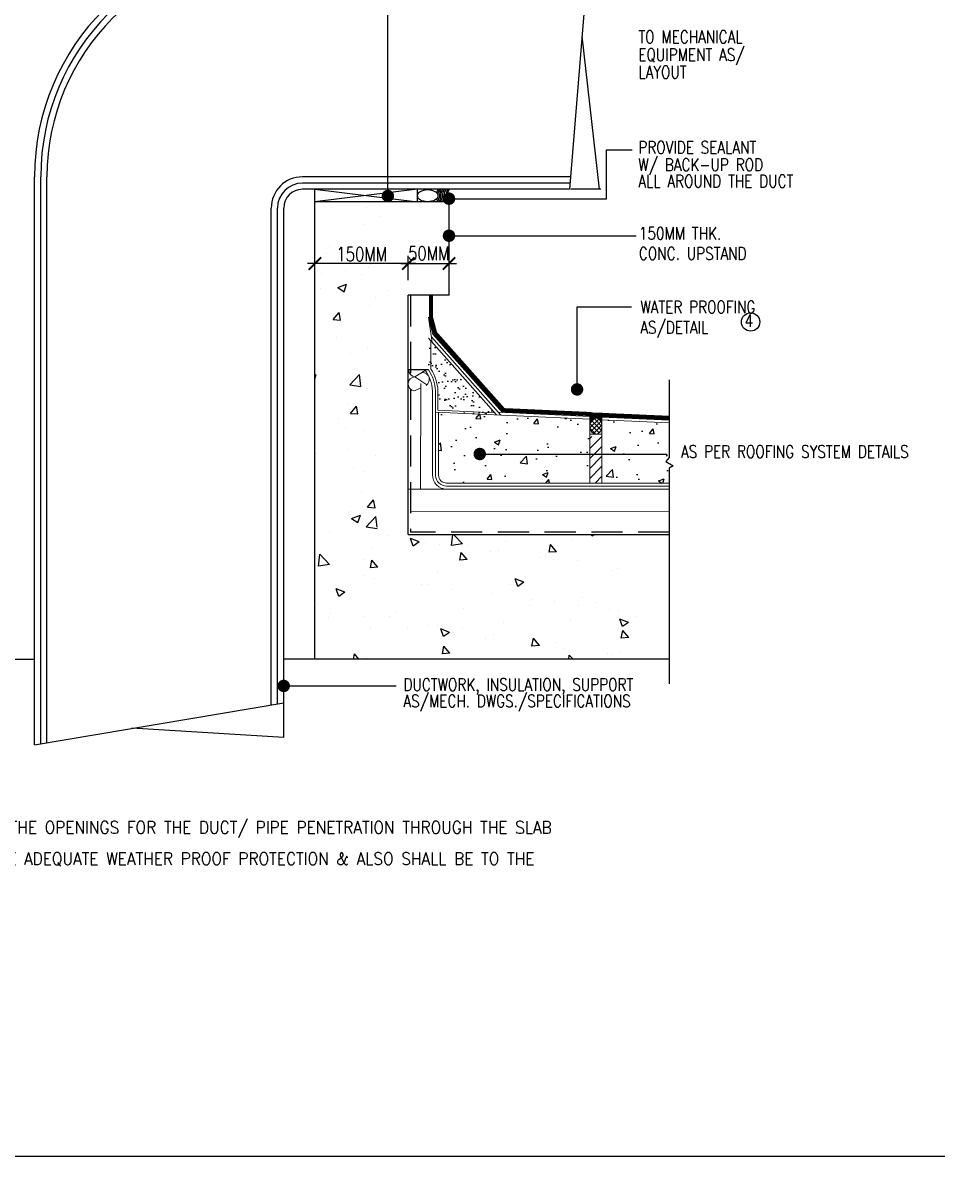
# Model space of a CAD drawing. Header units: centimetres. Extents: x -3657 to 6, y 3 to 2878.
# Drawn here: x -1580 to -846, y 3 to 913 of the extents above; entities that cross this region are included whole.
import ezdxf

# ---------------------------------------------------------------- set-up
doc = ezdxf.new("R2010")
doc.units = ezdxf.units.CM
doc.header["$LTSCALE"] = 100
doc.header["$MEASUREMENT"] = 0
doc.linetypes.add('HIDDEN', pattern=[0.375, 0.25, -0.125])
doc.linetypes.add('PHANTOM', pattern=[2.5, 1.25, -0.25, 0.25, -0.25, 0.25, -0.25])
for name, color, linetype in [('1', 7, 'Continuous'), ('A-DIM', 13, 'Continuous'), ('ARCUT', 8, 'PHANTOM'), ('CONC', 1, 'Continuous'), ('FLOOR-253', 253, 'Continuous'), ('HATCH', 8, 'Continuous'), ('PL-BW', 1, 'Continuous'), ('TEXT', 3, 'Continuous'), ('TITL2', 11, 'Continuous'), ('WALL', 2, 'Continuous')]:
    doc.layers.add(name, color=color, linetype=linetype)
doc.styles.add('DIM', font='simplex.shx', dxfattribs={"width": 0.8})
doc.styles.add('ROMANS', font='romans')
doc.styles.add('TITL2', font='SIMPLEX.shx', dxfattribs={"width": 0.9})
doc.linetypes.add('BATTING', pattern='A,0.0001,-0.1,[134,ltypeshp.shx,S=0.1,R=0,X=-0.1,Y=0],-0.2,[134,ltypeshp.shx,S=0.1,R=180,X=0.1,Y=0],-0.1', length=0.4001)
doc.dimstyles.new('DIM-TIK-1.5-mm-MM', dxfattribs={"dimtxt": 11, "dimasz": 75, "dimexe": 6.25, "dimexo": 0, "dimgap": 2, "dimtad": 1, "dimdec": 0, "dimdsep": 46, "dimtxsty": 'DIM', "dimblk": 'ARCHTICK', "dimcen": 75, "dimdle": 6, "dimclrd": 256, "dimclre": 256, "dimclrt": 2, "dimadec": 4, "dimazin": 2, "dimtfac": 1, "dimtdec": 0, "dimtmove": 2, "dimatfit": 3, "dimfxl": 1, "dimtolj": 1, "dimtzin": 0, "dimarcsym": 0})
doc.dimstyles.new('DIM10', dxfattribs={"dimtxt": 0.1, "dimasz": 0.075, "dimexe": 0.05, "dimexo": 0.05, "dimgap": 0.035, "dimtad": 1, "dimdec": 1, "dimlfac": 200, "dimdsep": 46, "dimtxsty": 'DIM', "dimblk": 'ARCHTICK', "dimcen": 0.09, "dimdle": 0.05, "dimclrd": 11, "dimclre": 11, "dimclrt": 4, "dimadec": 0, "dimazin": 0, "dimtfac": 100, "dimtdec": 1, "dimtix": 1, "dimtmove": 2, "dimatfit": 3, "dimldrblk": 'DOT', "dimfxl": 1, "dimtolj": 1, "dimtzin": 0, "dimarcsym": 0})

# ---------------------------------------------------------------- blocks, each defined once
blk = doc.blocks.new('_ARCHTICK')
at = {"color": 0, "linetype": 'ByBlock', "const_width": 0.15}
blk.add_lwpolyline([(-0.5, -0.5), (0.5, 0.5)], dxfattribs=at)
blk = doc.blocks.new('*D39')
at = {"layer": 'A-DIM', "color": 1, "lineweight": -2, "transparency": 16777216}
for p, q in [((-1264.593871665267, 719.6359935955966), (-1351.593871665267, 719.6359935955966)), ((-1345.593871665267, 719.6359935955966), (-1345.593871665267, 725.8859935955966)), ((-1270.593871665267, 719.6359935955966), (-1270.593871665267, 725.8859935955966))]:
    blk.add_line(p, q, dxfattribs=at)
at = {"layer": 'Defpoints', "color": 0, "transparency": 16777216}
for p in [(-1345.593871665267, 719.6359935955966), (-1345.593871665267, 719.6359935955966), (-1270.593871665267, 719.6359935955966)]:
    blk.add_point(p, dxfattribs=at)
at = {"layer": 'A-DIM', "color": 1, "lineweight": -2, "transparency": 16777216, "xscale": 10, "yscale": 10, "zscale": 10, "rotation": 180}
blk.add_blockref('_ARCHTICK', (-1345.593871665267, 719.6359935955966), dxfattribs=at)
at = {"layer": 'A-DIM', "color": 1, "lineweight": -2, "transparency": 16777216, "xscale": 10, "yscale": 10, "zscale": 10}
blk.add_blockref('_ARCHTICK', (-1270.593871665267, 719.6359935955966), dxfattribs=at)
at = {"layer": 'A-DIM', "color": 2, "transparency": 16777216, "insert": (-1308.093871665267, 727.1359935955966), "char_height": 11, "attachment_point": 5, "style": 'DIM'}
blk.add_mtext('\\A1;150MM', dxfattribs=at)
blk = doc.blocks.new('*D40')
at = {"layer": 'A-DIM', "color": 1, "lineweight": -2, "transparency": 16777216}
for p, q in [((-1276.593871665267, 719.6359935955966), (-1231.943062605416, 719.6359935955966)), ((-1270.593871665267, 706.3650969776913), (-1270.593871665267, 725.8859935955966)), ((-1237.943062605416, 706.3650969776913), (-1237.943062605416, 725.8859935955966))]:
    blk.add_line(p, q, dxfattribs=at)
at = {"layer": 'Defpoints', "color": 0, "transparency": 16777216}
for p in [(-1237.943062605416, 719.6359935955966), (-1270.593871665267, 706.3650969776913), (-1237.943062605416, 706.3650969776913)]:
    blk.add_point(p, dxfattribs=at)
at = {"layer": 'A-DIM', "color": 1, "lineweight": -2, "transparency": 16777216, "xscale": 10, "yscale": 10, "zscale": 10, "rotation": 180}
blk.add_blockref('_ARCHTICK', (-1270.593871665267, 719.6359935955966), dxfattribs=at)
at = {"layer": 'A-DIM', "color": 1, "lineweight": -2, "transparency": 16777216, "xscale": 10, "yscale": 10, "zscale": 10}
blk.add_blockref('_ARCHTICK', (-1237.943062605416, 719.6359935955966), dxfattribs=at)
at = {"layer": 'A-DIM', "color": 2, "transparency": 16777216, "insert": (-1254.268467135342, 727.7527949659702), "char_height": 11, "attachment_point": 5, "style": 'DIM'}
blk.add_mtext('\\A1;50MM', dxfattribs=at)
blk = doc.blocks.new('*X10')
at = {"color": 0}
for p, q in [((-51.79845013496836, -58.8890432442256), (-51.75585097352477, -58.91777674142967)), ((-51.75589682772124, -58.91773598317311), (-51.74626930109194, -58.8890432442256)), ((-49.67627041871631, -59.04023012837103), (-49.53120735645911, -58.8890432442256)), ((-49.49844344452632, -59.067776953796), (-49.5192361890405, -58.8890432442256)), ((-48.49312959644811, -58.91182236208694), (-48.49312959644811, -58.91182236208694)), ((-51.43648177426994, -58.96340822539218), (-51.43648177426994, -58.96340822539218)), ((-51.18628135493965, -59.16633562744371), (-51.08986321348668, -59.05142896097585)), ((-51.06678372323378, -59.17675390079814), (-51.08990884693531, -59.05138853102351)), ((-50.36883690192511, -59.00851796886094), (-50.36883690192511, -59.00851796886094)), ((-49.75158627269632, -59.06047100720058), (-49.75158627269632, -59.06047100720058)), ((-49.67627041591415, -59.04023013967432), (-49.49839690780018, -59.06781664201196)), ((-49.30119202958031, -59.05362771232969), (-49.30119202958031, -59.05362771232969)), ((-49.08603474106576, -59.0202149223373), (-49.08603474106576, -59.0202149223373)), ((-48.99380925144189, -58.97773808915808), (-48.99380925144189, -58.97773808915808)), ((-48.98107658455653, -59.01084908002179), (-48.84103952058195, -58.95709388758999)), ((-48.98107660942969, -59.01084906491523), (-48.8815921007231, -59.07795221333173)), ((-48.88163810810933, -59.07791370329896), (-48.84108545971623, -58.95705539786135)), ((-48.23354715723549, -59.09873745579844), (-48.23354715723549, -59.09873745579844)), ((-51.51505353391549, -59.30966619597366), (-51.51505353391549, -59.30966619597366)), ((-51.18628138037497, -59.16633563770939), (-51.06673801660396, -59.17679432683912)), ((-51.13502155152661, -59.29820472531112), (-51.13502155152661, -59.29820472531112)), ((-51.01437387892171, -59.24375046890254), (-51.01437387892171, -59.24375046890254)), ((-50.9179586113811, -59.26068097186521), (-50.9179586113811, -59.26068097186521)), ((-50.25691000483211, -59.14402845804641), (-50.25691000483211, -59.14402845804641)), ((-50.12480850642143, -59.17016752954635), (-50.12480850642143, -59.17016752954635)), ((-49.75176098973816, -59.29183989740891), (-49.65534284828517, -59.17693323094107)), ((-49.75176101512286, -59.29183990726604), (-49.63221765135186, -59.30229859639575)), ((-49.63226346740588, -59.30225929724201), (-49.6553885911074, -59.17689392746735)), ((-48.31724062453664, -59.4173441673741), (-48.22082248308367, -59.30243750090625)), ((-48.19774321157797, -59.42776469368586), (-48.22086833527948, -59.30239932391121)), ((-48.10598366508497, -59.29939467748611), (-48.10598366508497, -59.29939467748611)), ((-47.54178832146503, -59.37126815702906), (-47.38601133060261, -59.20891505691129)), ((-47.36396164506103, -59.39881631571914), (-47.38605801399386, -59.2088766959297)), ((-52.16189501677793, -59.43902591108504), (-52.16189501677793, -59.43902591108504)), ((-52.08433095006586, -59.46089093652984), (-52.08433095006586, -59.46089093652984)), ((-49.27235600376974, -59.49960464215074), (-49.27235600376974, -59.49960464215074)), ((-48.31724064987075, -59.41734417682265), (-48.19769728609974, -59.42780286595239)), ((-47.54178831854635, -59.37126816772592), (-47.36391481043237, -59.39885467006354)), ((-50.66152135225149, -59.65591138920332), (-50.52148428827692, -59.60215619677154)), ((-50.66152137775212, -59.65591137401105), (-50.56203686904551, -59.72301452242755)), ((-50.56208336527231, -59.72297469671886), (-50.52153071687921, -59.60211639128125)), ((-48.26180479724282, -59.60092377499554), (-48.26180479724282, -59.60092377499554)), ((-48.08348098644903, -59.545181444226), (-48.08348098644903, -59.545181444226)), ((-50.43872834245451, -59.69981460681539), (-50.43872834245451, -59.69981460681539)), ((-50.14912821705602, -59.83595523720898), (-50.14912821705602, -59.83595523720898)), ((-49.51994832632617, -59.76656151292279), (-49.51994832632617, -59.76656151292279)), ((-49.11035445170035, -59.68600262999993), (-49.11035445170035, -59.68600262999993)), ((-49.01926867133241, -59.70064578585167), (-49.01926867133241, -59.70064578585167)), ((-47.7872624803196, -59.81608686135245), (-47.64722541634503, -59.76233166892066)), ((-47.78726250495043, -59.81608684591311), (-47.68777799624383, -59.88318999432961)), ((-47.68782464566041, -59.8831524168447), (-47.6472719972673, -59.76229411140709)), ((-51.82595122612688, -59.98539892773258), (-51.82595122612688, -59.98539892773258)), ((-51.60510068113928, -59.90002457148002), (-51.60510068113928, -59.90002457148002)), ((-51.540512953806, -60.03257389266726), (-51.540512953806, -60.03257389266726)), ((-51.15934126216121, -59.96399243297373), (-51.15934126216121, -59.96399243297373)), ((-50.78304907971643, -59.93285188181115), (-50.78304907971643, -59.93285188181115)), ((-50.75830635378211, -60.03050867120132), (-50.75830635378211, -60.03050867120132)), ((-47.34216434414967, -59.99930613257594), (-47.34216434414967, -59.99930613257594)), ((-52.47190037556528, -60.20893898843723), (-52.47190037556528, -60.20893898843723)), ((-52.18621472741251, -60.10481361874767), (-52.18621472741251, -60.10481361874767)), ((-52.04119260879978, -60.09848961973839), (-52.04119260879978, -60.09848961973839)), ((-49.69066148143725, -60.0756184146701), (-49.69066148143725, -60.0756184146701)), ((-48.62301660909245, -60.12072815813887), (-48.62301660909245, -60.12072815813887)), ((-48.50853668283445, -60.19951609724057), (-48.50853668283445, -60.19951609724057)), ((-48.1078006970836, -60.21096915188861), (-48.1078006970836, -60.21096915188861)), ((-47.55537173674764, -60.16583790160762), (-47.55537173674764, -60.16583790160762)), ((-47.52484311873689, -60.22345682987193), (-47.52484311873689, -60.22345682987193)), ((-52.34196611994646, -60.30097369838486), (-52.20192905597188, -60.24721850595307)), ((-52.34196614607453, -60.30097368310689), (-52.24248163736792, -60.36807683152338)), ((-52.24252862243529, -60.36803569013876), (-52.20197597404218, -60.24717738470115)), ((-51.40425550322043, -60.254048731906), (-51.40425550322043, -60.254048731906)), ((-50.33661063087568, -60.29915847537475), (-50.33661063087568, -60.29915847537475)), ((-49.67490902151922, -60.39972606190521), (-49.67490902151922, -60.39972606190521)), ((-49.46770724801458, -60.461149170534), (-49.32767018404, -60.40739397810221)), ((-49.36826990282338, -60.52821341026461), (-49.32771725443028, -60.407355104827)), ((-49.26896575853082, -60.34426821884352), (-49.26896575853082, -60.34426821884352)), ((-49.13467416233491, -60.35179033766254), (-49.13467416233491, -60.35179033766254)), ((-48.78794387212712, -60.38974719876027), (-48.78794387212712, -60.38974719876027)), ((-48.201320886186, -60.38937796231228), (-48.201320886186, -60.38937796231228)), ((-52.34329905237543, -60.54521562505787), (-52.24688091092245, -60.43030895859001)), ((-52.3432990784011, -60.5452156355528), (-52.22375571463008, -60.55567432468252)), ((-52.22380248666182, -60.55563298492007), (-52.24692761036334, -60.4302676151454)), ((-50.90877868717393, -60.67071989502306), (-50.81236054572094, -60.55581322855521)), ((-50.78928223083392, -60.68113838136391), (-50.81240735453544, -60.55577301158926)), ((-50.17344792769059, -60.50174294487161), (-50.17344792769059, -60.50174294487161)), ((-50.04608740121048, -60.55538493668752), (-50.04608740121048, -60.55538493668752)), ((-49.54540774621671, -60.4894692096164), (-49.54540774621671, -60.4894692096164)), ((-49.46770727327285, -60.46114915500893), (-49.36822276456624, -60.52825230342543)), ((-52.21053443804708, -60.77060132641029), (-52.21053443804708, -60.77060132641029)), ((-51.30918815460072, -60.72167530557586), (-51.30918815460072, -60.72167530557586)), ((-51.18366097279579, -60.62978014063635), (-51.18366097279579, -60.62978014063635)), ((-50.90877871314898, -60.67071990510942), (-50.78923534937795, -60.68117859423915)), ((-50.84128136020399, -60.59993602656985), (-50.84128136020399, -60.59993602656985)), ((-49.47425832197242, -60.79622416498825), (-49.37784018051943, -60.6813174985204)), ((-49.35476197500603, -60.80664377780777), (-49.37788709870753, -60.68127840803313)), ((-52.0666520286903, -60.82139731643199), (-52.0666520286903, -60.82139731643199)), ((-52.00765369888877, -60.80014599123447), (-52.00765369888877, -60.80014599123447)), ((-51.45019739421529, -60.88904324422562), (-51.38981731820289, -60.82611422966649)), ((-51.38253967512842, -60.88904324422562), (-51.38986522455658, -60.82607307580744)), ((-49.47425834789687, -60.79622417466604), (-49.35471498412586, -60.80668286379579)), ((-48.13212040771819, -60.87675685955124), (-48.13212040771819, -60.87675685955124)), ((-48.01231182528623, -60.8890432442256), (-47.94331981531793, -60.80682176848561)), ((-47.92819311728677, -60.8890432442256), (-47.94336684287961, -60.80678380447698))]:
    blk.add_line(p, q, dxfattribs=at)
blk = doc.blocks.new('*X9')
at = {"color": 0}
for p, q in [((3.901541306803221, -49.85081263262735), (3.901541306803221, -49.85081263262735)), ((4.267637151766377, -49.80706794362485), (4.267637151766377, -49.80706794362485)), ((4.303422543196165, -49.76224380486386), (4.303422543196165, -49.76224380486386)), ((3.510173277676786, -49.90678995448097), (3.510173277676786, -49.90678995448097)), ((4.145239555456689, -49.91901616264899), (4.145239555456689, -49.91901616264899)), ((3.49929040601831, -50.14255622335364), (3.49929040601831, -50.14255622335364)), ((3.774369545949857, -50.13143138245936), (3.914406609924437, -50.07767619002757)), ((3.774369538944248, -50.13143136650031), (3.873854047650852, -50.1985345149168)), ((3.873814483005499, -50.19853728971304), (3.914367131398603, -50.07767898427544)), ((4.566935278363132, -50.18766596682239), (4.566935278363132, -50.18766596682239)), ((4.3807715757298, -50.28994626757753), (4.3807715757298, -50.28994626757753)), ((3.697009243228998, -50.64704801783715), (3.793427384681978, -50.53214135136933)), ((3.816513078283813, -50.65750943346053), (3.793387954582297, -50.53214406368589)), ((4.279102832561575, -50.42803151252649), (4.279102832561575, -50.42803151252649)), ((3.697009224675556, -50.6470480133743), (3.816552588446565, -50.65750670250402)), ((3.741498076882082, -50.59589136738958), (3.741498076882082, -50.59589136738958)), ((3.747336189141589, -50.93563386890592), (3.747336189141589, -50.93563386890592)), ((4.254783121926998, -51.09381922018911), (4.254783121926998, -51.09381922018911)), ((3.978218557980323, -51.19006768733198), (3.978218557980323, -51.19006768733198)), ((3.404744316327202, -51.53681729501847), (3.427775946466397, -51.52797628053979)), ((3.404744316327202, -51.5964984025491), (3.42773533668455, -51.5279786912411)), ((3.964156661501213, -51.6922922629811), (4.119933652363631, -51.52993916286333)), ((4.141988622996037, -51.71987463772972), (4.119892254063191, -51.52993501794028)), ((3.964156665945096, -51.6922922597002), (4.142030174059078, -51.71987876203784)), ((4.230463411292418, -51.75960692785174), (4.230463411292418, -51.75960692785174)), ((3.952320680503718, -52.00724784603067), (3.952320680503718, -52.00724784603067)), ((3.974511910994731, -52.15143228541653), (4.070930052447712, -52.03652561894867)), ((4.094014570683679, -52.1618939140263), (4.070889446982162, -52.03652854425165)), ((3.974511891901556, -52.15143228077432), (4.094055255672565, -52.16189096990404)), ((3.779562460191084, -52.22627437541974), (3.779562460191084, -52.22627437541974)), ((3.895643904406419, -52.38339525719163), (3.895643904406419, -52.38339525719163)), ((4.206143700657832, -52.42539463551437), (4.206143700657832, -52.42539463551437)), ((3.926861260613204, -52.73015554272425), (3.926861260613204, -52.73015554272425)), ((3.426181605619429, -52.79607126979539), (3.426181605619429, -52.79607126979539)), ((4.374874173333, -52.82252889214181), (4.374874173333, -52.82252889214181)), ((4.027608243314351, -53.019352020972), (4.027608243314351, -53.019352020972)), ((4.181823990023254, -53.091182343177), (4.181823990023254, -53.091182343177)), ((4.158186059818492, -53.41925695563286), (4.158186059818492, -53.41925695563286)), ((4.252014578760464, -53.65581655299587), (4.348432720213445, -53.54090988652803)), ((4.252014559127557, -53.65581654817434), (4.371557922898566, -53.66627523730406)), ((4.371516063083546, -53.66627839459206), (4.348390939382028, -53.54091302481742)), ((3.972321155583523, -53.72265031189627), (3.972321155583523, -53.72265031189627)), ((3.994922323270699, -53.83726934481447), (4.13495938724528, -53.78351415238268)), ((3.994922315737178, -53.8372693276856), (4.094406824443783, -53.9043724761021)), ((4.094364356026311, -53.9043754171901), (4.134917004419417, -53.78351711175249)), ((4.157504279388673, -53.75697005083961), (4.157504279388673, -53.75697005083961)), ((4.229314868403494, -53.97156749305237), (4.38509185926591, -53.8092143929346)), ((4.404744316327203, -53.97851345031061), (4.385048642431074, -53.80921012166432)), ((3.638138791457403, -54.04134272331243), (3.638138791457403, -54.04134272331243)), ((4.229314873045651, -53.97156748960246), (4.4047443163272, -53.99877494055168))]:
    blk.add_line(p, q, dxfattribs=at)
blk = doc.blocks.new('*X6')
at = {"color": 0}
for p, q in [((4.234256528799038, -48.84980021819845), (4.234256528799038, -48.84980021819845)), ((4.19417099538148, -49.12344663102845), (4.19417099538148, -49.12344663102845)), ((4.445104390252258, -48.98412512028515), (4.445104390252258, -48.98412512028515)), ((3.647085760608096, -49.47052429456577), (3.647085760608096, -49.47052429456577)), ((3.825852867655303, -49.4728304936946), (3.825852867655303, -49.4728304936946)), ((3.59122245676014, -49.58610531707508), (3.59122245676014, -49.58610531707508)), ((3.918012534756569, -49.55727926964655), (3.918012534756569, -49.55727926964655)), ((4.900018013683827, -49.56941130087763), (4.900018013683827, -49.56941130087763))]:
    blk.add_line(p, q, dxfattribs=at)
blk = doc.blocks.new('_DOT')
at = {"color": 0, "linetype": 'ByBlock'}
blk.add_line((-0.5, 0), (-1, 0), dxfattribs=at)
at = {"color": 0, "linetype": 'ByBlock', "const_width": 0.5}
blk.add_lwpolyline([(-0.25, 0, 1), (0.25, 0, 1)], format="xyb", close=True, dxfattribs=at)

msp = doc.modelspace()

# ---------------------------------------------------------------- hatches: boundary and pattern name
at = {"layer": '1'}
h = msp.add_hatch(dxfattribs=at)
h.set_pattern_fill('AR-SAND', color=50, scale=5.501101360638975, style=0)
h.set_pattern_definition([(37.50000000000001, (-1024.644919683433, 1536.445823281483), (-0.3465328480079836, 10.59965285742981), [0, -8.361674068171242, 0, -9.351872313086258, 0, -8.939289711038334]), (7.499999999999999, (-1024.644919683433, 1536.445823281483), (9.735721041375456, 15.52491155935725), [0, -4.51090311572396, 0, -7.536508864075396, 0, -2.888078214335462]), (327.5, (-1031.411274357013, 1536.445823281483), (17.13121003290394, 0.0311310271121242), [0, -2.750550680319487, 0, -9.901982449150156, 0, -12.92758819750159]), (317.5, (-1031.411274357013, 1536.445823281483), (16.53700715466567, 4.828182244459379), [0, -1.375275340159744, 0, -6.491299605553991, 0, -7.426486836862618])])
edge = h.paths.add_edge_path()
edge.add_line((-1254.414161781033, 659.6756568233518), (-1254.414161781026, 638.5009798398746))
edge.add_arc((-1283.453942688528, 615.2586732522882), 37.19561386329595, -3.413151772978779, 38.67241628898239, ccw=False)
edge.add_line((-1246.324306838904, 613.0442134216041), (-1246.324306838875, 600.2897544014427))
edge.add_line((-1246.324306838871, 600.2897544014409), (-1199.75114299103, 598.1892864053111))
edge.add_line((-1199.75114299103, 598.1892864053093), (-1254.414161781033, 659.6756568233518))
h = msp.add_hatch(dxfattribs=at)
h.set_pattern_fill('AR-CONC', color=1, scale=6.471883953692911, style=0)
h.set_pattern_definition([(49.99999999999999, (-1024.644919683433, 1536.445823281483), (46.42024666396664, -4.061245354538289), [4.853912965269684, -53.39304261796652]), (355, (-1024.644919683433, 1536.445823281483), (-8.979825295634669, 48.6810020018714), [3.883130372215748, -42.71443409437322]), (100.4514, (-1020.77656591666, 1536.107386465133), (37.44045584575784, 44.61972709305675), [4.125191128663351, -45.37710383911128]), (46.18420000000002, (-1024.644919683433, 1549.389591188868), (69.07060217322704, -10.71219852867039), [7.280869447904507, -80.08956392694952]), (96.63559999999998, (-1018.889036754837, 1548.496904366446), (60.49028566155857, 63.04377817686072), [6.187786887151557, -68.06564488590199]), (351.1842, (-1024.644919683433, 1549.389591188868), (60.49023644837727, 63.04382542322397), [5.824695558323621, -64.07165114155984]), (21, (-1018.173035729738, 1546.153649212023), (38.63113172451611, -26.05702737950647), [4.853912965269684, -53.39304261796652]), (326.0000000000001, (-1018.173035729738, 1546.153649212023), (15.74708592350749, 46.9308694055842), [3.883130372215747, -42.71443409437322]), (71.4514, (-1014.953776133998, 1543.982228207098), (54.37823347446224, 20.87379946233746), [4.125191128663374, -45.37710383911158]), (37.50000000000001, (-1024.644919683433, 1536.445823281483), (0.7869717250720091, 21.54450390893859), [0, -42.19668337807779, 0, -43.36162248974251, 0, -42.87623119321554]), (7.499999999999999, (-1024.644919683433, 1536.445823281483), (17.02555518077258, 25.52586829279999), [0, -24.72259670310692, 0, -41.22590078502385, 0, -16.3415069830746]), (327.5, (-1039.077220900168, 1536.445823281483), (34.54836858785473, -1.459725124553344), [0, -16.17970988423228, 0, -50.48069483880471, 0, -66.98399892072163]), (317.5, (-1045.549104853859, 1536.445823281483), (37.74313211382627, 6.478678288412389), [0, -21.03362284950196, 0, -33.52435888012928, 0, -47.5683470596429])])
h.paths.add_polyline_path([(-1124.976482707174, 543.3743396048226), (-1124.976482707174, 594.8169198347091), (-1246.324306838871, 600.2897544014409), (-1246.32430683872, 549.4346941571634, 0.1200265977631448), (-1243.637000449276, 543.3743396048226)])
h.paths.add_polyline_path([(-1061.201060842805, 543.3743396048208), (-1061.201060842803, 555.4699848126761), (-1058.026893204158, 557.1667350549374), (-1063.942786771886, 560.6907547899877), (-1061.201060842803, 564.0407488576707), (-1061.201060842801, 591.9406232403103), (-1115.268656776634, 594.3790930693699), (-1115.268656776634, 543.3743396048226)])
h = msp.add_hatch(color=0, dxfattribs=at)
edge = h.paths.add_edge_path()
edge.add_arc((-1119.021762109807, 621.42450710607), 21.88101517296663, 254.20829341755848, 279.8764024832174, ccw=False)
edge.add_line((-1124.976482707174, 600.3693384388075), (-1124.976482707174, 589.0366078973689))
edge.add_line((-1124.976482707174, 589.0366078973689), (-1124.90807121664, 589.0621745867461))
edge.add_ellipse((-1120.054158251371, 589.0621745867388), major_axis=(0, -6.45570424380868), ratio=0.7518796992481203, start_angle=99.63091543710118, end_angle=270, ccw=False)
edge.add_line((-1115.268656776634, 590.14221869924), (-1115.26865677665, 599.8677674324113))
at = {"layer": '1', "lineweight": 9}
h = msp.add_hatch(dxfattribs=at)
h.set_pattern_fill('ANSI37', color=1, scale=21.03362284950196, style=0)
h.set_pattern_definition([(44.99999999999999, (-41341.65899200494, 15702.23548931319), (-1.859127168725394, 1.859127168725394), []), (135, (-41341.65899200494, 15702.23548931319), (-1.859127168725394, -1.859127168725394), [])])
edge = h.paths.add_edge_path()
edge.add_ellipse((-1120.054158251371, 589.0621745867388), major_axis=(0, -6.45570424380868), ratio=0.7518796992481203, start_angle=367.0304690381643, end_angle=447.764944525983)
edge.add_line((-1115.203937937098, 588.810407386994), (-1115.203937937098, 589.3139417865018))
edge.add_ellipse((-1120.054158251371, 589.0621745867388), major_axis=(0, -6.45570424380868), ratio=0.7518796992481203, start_angle=92.23505547405769, end_angle=352.9695309618357)
edge.add_line((-1120.648263351746, 582.655009472584), (-1119.460053150995, 582.655009472584))
at = {"layer": '1', "lineweight": 13}
h = msp.add_hatch(dxfattribs=at)
h.set_pattern_fill('ANSI31', color=161, scale=45.30318767585038, style=0)
h.set_pattern_definition([(44.99999999999999, (-1024.644919683433, 1536.445823281483), (-4.004273901870079, 4.004273901870079), [])])
h.paths.add_polyline_path([(-1115.268656776634, 580.8105225457816), (-1124.976482707174, 580.8105225457816), (-1124.976482707174, 543.3743396048226), (-1115.268656776634, 543.3743396048226)])

# ---------------------------------------------------------------- linework, layer by layer
at = {"color": 4}
for p, q in [((-1124.874801724298, 979.1727472981579), (-1141.12934388694, 779.1727472981561)), ((-1117.098197061649, 779.1727472981561), (-1131.150109670205, 901.9597702205788)), ((-1345.593871665267, 769.1727472975758), (-1345.593871665267, 779.1727472981561)), ((-1263.237327570176, 779.1727472981561), (-1345.593871665267, 769.1727472975758)), ((-1345.593871665267, 779.1727472981561), (-1263.237327570176, 769.1727472975758)), ((-1237.943062605416, 779.1727472981561), (-1345.593871665267, 779.1727472981561)), ((-1263.237327570176, 769.1727472975758), (-1263.237327570176, 779.1727472981561)), ((-1116.12934388694, 779.1727472981561), (-1140.160490735514, 779.1727472981561)), ((-1570.593871665267, 333.4299659339135), (-1370.593871665267, 367.1429320715956)), ((-1370.593871665267, 339.2856642237307), (-1370.593871665267, 367.1429320715956)), ((-1370.593871665267, 339.2856642237307), (-1492.394528817465, 346.6116249223846))]:
    msp.add_line(p, q, dxfattribs=at)
at = {"color": 7}
for p, q in [((-1570.593871665267, 333.4299659339135), (-1570.593871665267, 789.1727472958296)), ((-1565.593871683894, 334.2727900872828), (-1565.593871683894, 789.1727472958296)), ((-1560.593871679237, 335.1156142406539), (-1560.593871679237, 789.1727472958296)), ((-1140.316616790449, 789.1727472958296), (-1355.59387167458, 789.1727472958296)), ((-1140.722980327053, 784.1727472969937), (-1355.59387167458, 784.1727472969937)), ((-1345.593871665267, 779.1727472981561), (-1355.59387167458, 779.1727472981561)), ((-1141.12934388694, 779.1727472981561), (-1237.943062605416, 779.1727472981561)), ((-1380.59387167458, 365.457283764857), (-1380.59387167458, 764.1727472958278)), ((-1375.593871669924, 366.3001079182263), (-1375.593871669924, 764.1727472958278)), ((-1370.593871665267, 367.1429320715956), (-1370.593871665267, 764.1727472958278))]:
    msp.add_line(p, q, dxfattribs=at)
at = {"color": 2}
for p, q in [((-1345.593871665267, 719.1727472975758), (-1345.593871665267, 769.1727472975758)), ((-1237.943062605416, 719.1727472975758), (-1237.943062605416, 769.1727472975758)), ((-1345.593871665267, 402.2293373692205), (-1345.593871665267, 719.1727472975758)), ((-1237.943062605416, 694.1727472975758), (-1237.943062605416, 719.1727472975758)), ((-1237.943062605416, 694.1727472975758), (-1270.593871665267, 694.1727472975758)), ((-1270.593871665267, 502.2293373692205), (-1270.593871665267, 694.1727472975758)), ((-1270.593871665267, 502.2293373692205), (-1061.201060842803, 502.2293373692205)), ((-1061.201060842803, 402.2293373692205), (-1345.593871665267, 402.2293373692205))]:
    msp.add_line(p, q, dxfattribs=at)
at = {"color": 4, "linetype": 'HIDDEN'}
for p in [(-1268.816617876369, 694.1727472975758), (-1061.201060842803, 504.0514818404477)]:
    msp.add_line(p, (-1268.816617876371, 504.0514818404477), dxfattribs=at)
for p, q in [((-1595.593871665267, 402.2293373692205), (-1570.593871665267, 402.2293373692205)), ((-1345.593871665267, 402.2293373692205), (-1370.593871665267, 402.2293373692205))]:
    msp.add_line(p, q)
msp.add_lwpolyline([(5.842698849441149, 3.102930653399653), (5.842698849441149, 2878.102930660385), (-3656.838569975618, 2878.102930660385), (-3656.838569975618, 3.102930653399653)], close=True)
at = {"color": 11}
msp.add_lwpolyline([(-1237.943062605416, 771.6406652046257), (-1111.42673867297, 771.6406652046257), (-1111.42673867297, 810.7685415900901), (-1090.983798494643, 810.7685415900901)], dxfattribs=at)
at = {"color": 7}
for centre, radius in [((-1380.59387167458, 789.1727472958296), 190), ((-1380.59387167458, 789.1727472958296), 185), ((-1380.59387167458, 789.1727472958296), 180), ((-1355.59387167458, 764.1727472958278), 25), ((-1355.59387167458, 764.1727472958278), 20), ((-1355.59387167458, 764.1727472958278), 15)]:
    msp.add_arc(centre, radius, 90, 180, dxfattribs=at)
at = {"color": 12}
for centre, start, end in [((-1237.731208186677, 774.1727472964117), 151.1948360058447, 167.7785372329815), ((-1236.519907112313, 774.1727472964117), 151.1948360058447, 208.8051639941553), ((-1235.28830036529, 774.1727472964117), 151.1948360058447, 208.8051639941553), ((-1234.072084887965, 774.1727472964117), 151.1948360058447, 208.8051639941553), ((-1232.763953879556, 774.1727472964117), 151.1948360058447, 208.8051639941553), ((-1231.461061304515, 774.1727472964117), 151.1948360058447, 208.8051639941553), ((-1229.913888755334, 774.1727472964117), 151.1948360058447, 208.8051639941553), ((-1228.850037744349, 774.1727472964117), 151.1948360058447, 208.8051639941553), ((-1237.731208186677, 774.1727472964117), 193.4215362637999, 208.8051639941553)]:
    msp.add_arc(centre, 10.37704683113339, start, end, dxfattribs=at)
msp.add_ellipse((-1255.056338058865, 774.0400653256925), major_axis=(8.180989516270639, 0), ratio=0.5949546840246375, dxfattribs=at)
at = {"layer": '1', "color": 7, "lineweight": 13}
for q in [(-1251.470368757989, 656.3644026655088), (-1250.7928139911, 662.9077459527975)]:
    msp.add_line((-1254.414161781033, 676.4784240850927), q, dxfattribs=at)
at = {"layer": 'ARCUT'}
msp.add_lwpolyline([(-1061.201060842803, 626.1697923077877), (-1061.201060842803, 564.0407488576725), (-1063.942786771884, 560.6907547899896), (-1058.026893204158, 557.1667350549374), (-1061.201060842803, 555.4699848126743), (-1061.201060842803, 531.1186801217386), (-1061.201060842803, 502.2293373692205), (-1061.201060842803, 382.3803399904987)], dxfattribs=at)
at = {"layer": 'CONC'}
msp.add_line((-1237.943062605416, 769.1727472975758), (-1345.593871665267, 769.1727472975758), dxfattribs=at)
at = {"layer": 'PL-BW', "color": 7}
msp.add_line((-1254.414161781024, 634.3780524497993), (-1270.593871665267, 634.3780524497993), dxfattribs=at)
at = {"layer": 'PL-BW', "color": 254, "lineweight": 15}
for p, q in [((-1256.953374417522, 633.7979693093453), (-1265.251691630336, 628.6557110858753)), ((-1265.251691630336, 628.6557110858753), (-1255.73280648053, 622.3031380130919)), ((-1265.57059664504, 617.5357182887833), (-1260.569641868005, 619.931696874824))]:
    msp.add_line(p, q, dxfattribs=at)
at = {"layer": 'PL-BW', "color": 254, "linetype": 'BATTING', "lineweight": 15, "ltscale": 30}
msp.add_line((-1260.768507464802, 538.5204266395517), (-1260.559179910735, 623.3523837111729), dxfattribs=at)
at = {"layer": 'PL-BW', "color": 254, "linetype": 'BATTING', "lineweight": 15, "ltscale": 50}
msp.add_line((-1061.201060842803, 520.8778312484224), (-1268.03191478687, 520.3288593593347), dxfattribs=at)
at = {"layer": 'PL-BW', "color": 5, "const_width": 3.261829512661228}
for points in [[(-1252.472596594924, 694.1727472975758), (-1252.472596594924, 676.733023766586), (-1249.035672772105, 663.8534580163773), (-1194.017430610491, 601.9675232072382), (-1124.976482707174, 598.8537493187537)], [(-1115.26865677665, 598.1396588551083), (-1061.201060842803, 595.7632308181433)]]:
    msp.add_lwpolyline(points, dxfattribs=at)
at = {"layer": 'PL-BW', "color": 254, "lineweight": 15}
for centre, radius, start, end in [((-1265.217747126448, 623.0901683458992), 5.565646253561805, 90.34944529087818, 266.3651380892633), ((-1264.679523538543, 634.2254773178897), 5.599077799463041, 178.4384940367182, 264.1347227413071), ((-1259.293446370521, 626.5807847719493), 5.565646253561805, 301.7554223937208, 89.65055469473903)]:
    msp.add_arc(centre, radius, start, end, dxfattribs=at)
at = {"layer": 'TEXT', "linetype": 'Continuous'}
msp.add_circle((-995.9099546308498, 672.6979719428487), 7.37641384584586, dxfattribs=at)
at = {"layer": 'WALL', "color": 7, "lineweight": 13}
for p, q in [((-1254.414161781033, 659.6756568233518), (-1199.82064450118, 598.2674634927184)), ((-1252.472596594918, 657.4917343312077), (-1252.472596594918, 634.951226029872)), ((-1252.110317048084, 660.7369701366456), (-1196.368118610648, 598.0367106759854)), ((-1250.7928139911, 662.9077459527975), (-1194.923819385333, 600.0648628983213)), ((-1246.809710527628, 617.4491348347306), (-1246.808179255846, 601.9311929034188)), ((-1201.251168598752, 599.8765538156126), (-1246.808179255846, 601.9311929034188)), ((-1124.976482707174, 594.8169198347091), (-1248.749593271828, 600.3991357728842)), ((-1124.976482707174, 596.9102105198103), (-1198.306843765284, 600.2174386276288)), ((-1124.976482707174, 600.3693384388075), (-1124.976482707174, 543.3743396048226)), ((-1115.268656776634, 543.3743396048226), (-1115.26865677665, 599.8677674323949)), ((-1061.201060842803, 593.907596626666), (-1115.268656776643, 596.3460664557292)), ((-1061.201060842803, 591.8143059415647), (-1115.268656776634, 594.2527757706207)), ((-1115.26865677665, 582.6064703429342), (-1124.976482707183, 582.6064703429342)), ((-1124.976482707174, 543.3743396048226), (-1115.268656776634, 543.3743396048226))]:
    msp.add_line(p, q, dxfattribs=at)
at = {"layer": 'WALL', "color": 71, "lineweight": 13}
for p, q in [((-1251.178219804187, 617.3234563586443), (-1251.178219803833, 550.0436874169623)), ((-1248.751270847557, 617.3997251320066), (-1248.744576739111, 549.5614829991714)), ((-1246.324306838871, 600.2897544014409), (-1246.32430683872, 549.846223560216)), ((-1239.905397496877, 538.5204266395517), (-1061.201060842803, 538.5204266395517)), ((-1239.878989841216, 540.947383122189), (-1061.201060842803, 540.947383122189)), ((-1239.852422885044, 543.3743396048226), (-1061.201060842803, 543.3743396048226))]:
    msp.add_line(p, q, dxfattribs=at)
at = {"layer": 'WALL', "color": 252, "lineweight": 9}
msp.add_line((-1239.905397496877, 538.5204266395517), (-1270.593871665267, 538.5204266395517), dxfattribs=at)
at = {"layer": 'WALL', "color": 71, "lineweight": 13}
for centre, radius, start, end in [((-1283.453942688528, 615.2586732522882), 32.34170089802528, 3.660409543493826, 36.23993812739002), ((-1283.453942688528, 615.2586732522882), 34.76865738066013, 3.530504470594331, 33.36033927720317), ((-1239.780271606136, 549.9183768659309), 11.39863701727445, 179.3701079913152, 269.3710362556119), ((-1239.780736029325, 549.9177633915456), 8.970918346994203, 182.2761028622279, 269.3724565257102), ((-1239.780989789186, 549.917656654346), 6.543706953843172, 180.6254705809705, 269.374529414235)]:
    msp.add_arc(centre, radius, start, end, dxfattribs=at)
at = {"layer": 'WALL', "color": 7, "lineweight": 13}
for centre, radius, start, end in [((-1283.453942688528, 615.2586732522882), 36.710222566768, 3.530504470594331, 32.44110546869384), ((-1119.021762109802, 621.42450710607), 21.88101517296629, 254.2082934198195, 279.8764024780458)]:
    msp.add_arc(centre, radius, start, end, dxfattribs=at)
at = {"layer": 'WALL', "color": 7, "lineweight": 13, "extrusion": (0, 0, -1)}
msp.add_ellipse((-1120.054158251371, 589.0621745867388), major_axis=(0, -6.45570424380868), ratio=0.7518796992481203, start_param=-1.570796326794897, end_param=4.71238898038469, dxfattribs=at)

# ---------------------------------------------------------------- block references
at = {"color": 8, "xscale": 50, "yscale": 50, "zscale": 50}
for name in ['*X6', '*X9']:
    msp.add_blockref(name, (-1515.831087483173, 3206.95493481589), dxfattribs=at)
at = {"layer": 'HATCH', "color": 8, "xscale": -50, "yscale": 50, "zscale": 50}
msp.add_blockref('*X10', (-3710.881979856718, 3446.681499581332), dxfattribs=at)

# ---------------------------------------------------------------- texts
at = {"layer": 'TEXT', "linetype": 'Continuous', "style": 'ROMANS', "width": 0.8}
for s, p in [('TO MECHANICAL', (-1085.991690959861, 896.5082144376497)), ('EQUIPMENT AS/', (-1085.991690959861, 882.1933025593294)), ('LAYOUT', (-1085.991690959861, 868.2041467004597)), ('PROVIDE SEALANT', (-1085.991690959861, 807.8129134938476)), ('W/ BACK-UP ROD', (-1085.991690959861, 793.9045074203873)), ('ALL AROUND THE DUCT', (-1085.991690959861, 780.7283631654113)), ('150MM THK.', (-1085.538451117543, 738.8639970432391)), ('CONC. UPSTAND', (-1085.538451117543, 722.6835203310616)), ('WATER PROOFING', (-1084.299025428561, 679.717793663161)), ('AS/DETAIL', (-1084.402232547371, 663.3834632998455)), ('4', (-1000.648547685785, 668.7265854864504)), ('AS PER ROOFING SYSTEM DETAILS', (-1051.74932189358, 563.6677181792616)), ('DUCTWORK, INSULATION, SUPPORT', (-1274.452541745348, 376.6578625026282)), ('AS/MECH. DWGS./SPECIFICATIONS', (-1274.55574888744, 363.5066706669872))]:
    msp.add_text(s, height=10, dxfattribs=at).set_placement(p)
at = {"layer": 'TITL2', "color": 1, "style": 'TITL2', "width": 0.9}
for s, p in [('THE CONTRACTOR TO ENSURE ALL THE OPENINGS FOR THE DUCT/ PIPE PENETRATION THROUGH THE SLAB', (-1802.734475595127, 262.067135127721)), ('ARE PROPERLY SEALED TO PROVIDE ADEQUATE WEATHER PROOF PROTECTION & ALSO SHALL BE TO THE', (-1802.734475595127, 236.9716532278048))]:
    msp.add_text(s, height=10, dxfattribs=at).set_placement(p)

# ---------------------------------------------------------------- dimensions: what is measured, and where the dimension line sits
at = {"layer": 'A-DIM', "color": 1}
dim = msp.add_linear_dim(base=(-1345.593871665267, 719.6359935955966), p1=(-1270.593871665267, 719.6359935955966), p2=(-1345.593871665267, 719.6359935955966), text='150MM', dimstyle='DIM-TIK-1.5-mm-MM', override={"dimasz": 10, "dimlfac": 0.5, "dimclrd": 1, "dimclre": 1}, dxfattribs=at)
dim.commit()
dim.dimension.update_dxf_attribs({"geometry": '*D39', "text_midpoint": (-1308.093871665267, 727.1359935955966)})
dim = msp.add_linear_dim(base=(-1237.943062605416, 719.6359935955966), p1=(-1270.593871665267, 706.3650969776913), p2=(-1237.943062605416, 706.3650969776913), text='50MM', dimstyle='DIM-TIK-1.5-mm-MM', override={"dimasz": 10, "dimlfac": 0.5, "dimclrd": 1, "dimclre": 1}, dxfattribs=at)
dim.commit()
dim.dimension.update_dxf_attribs({"geometry": '*D40', "text_midpoint": (-1254.268467135342, 727.7527949659702), "dimtype": 160})

# ---------------------------------------------------------------- leaders
at = {"layer": 'FLOOR-253'}
for points in [[(-1287.050202046601, 773.8238268427226), (-1287.050202046601, 953.7120034638915)], [(-1237.943062605416, 771.6406652046257), (-1111.42673867297, 771.6406652046257), (-1111.42673867297, 810.7685415900901)], [(-1237.943062605416, 741.9381204422239), (-1087.639821483834, 741.9381204422239)], [(-1135.170505638314, 618.5586767195614), (-1135.170505638314, 684.8807415412862), (-1091.465533420063, 684.8807415412862)], [(-1213.268216153223, 566.7418415782463), (-1062.96497503164, 566.7418415782463)], [(-1370.593871665267, 380.6130195368455), (-1280.269535805377, 380.6130195368455)]]:
    msp.add_leader(points, dimstyle='DIM10', override={"dimasz": 10, "dimtad": 0}, dxfattribs=at)

doc.saveas('drawing.dxf')
